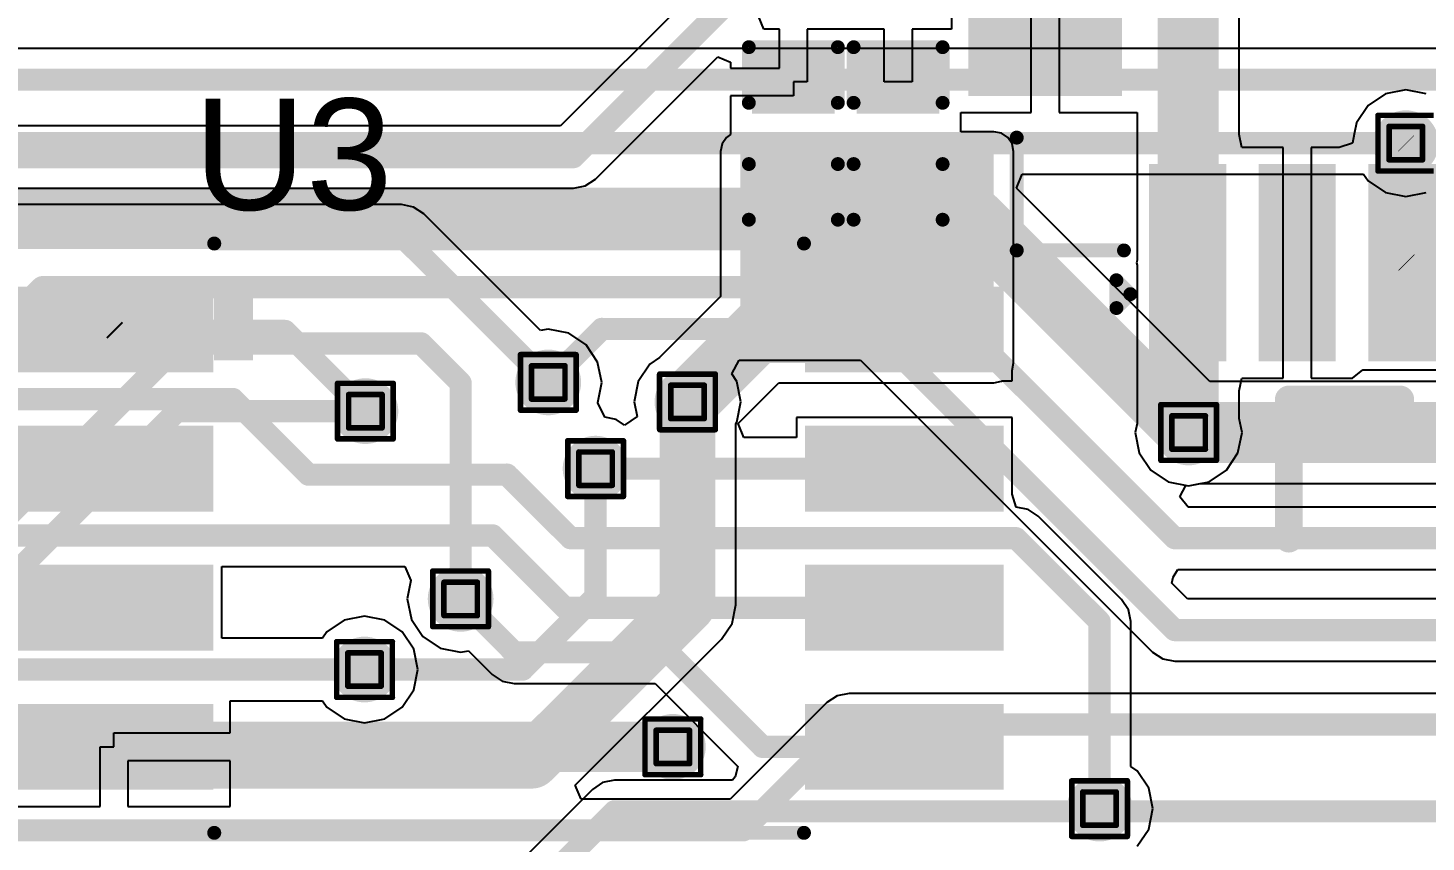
# Model space of a CAD drawing. Header units: inches. Extents: x -8 to 210, y -39 to 109.
# Drawn here: x 21.95 to 34.7, y 46.35 to 53.78 of the extents above; entities that cross this region are included whole.
import ezdxf

# ---------------------------------------------------------------- set-up
doc = ezdxf.new("R2010")
doc.units = ezdxf.units.IN
for name, color, linetype in [('Bottom Layer', 5, 'Continuous'), ('Drill Drawing', 1, 'Continuous'), ('Top Layer', 1, 'Continuous'), ('Top Overlay', 2, 'Continuous'), ('Top Paste', 8, 'Continuous'), ('Top Solder', 216, 'Continuous'), ('Via Holes', 16, 'Continuous')]:
    doc.layers.add(name, color=color, linetype=linetype)
doc.styles.add('Arial', font='', dxfattribs={"height": 0.2})
doc.styles.get('Arial').set_extended_font_data('Arial')

# ---------------------------------------------------------------- blocks, each defined once
blk = doc.blocks.new('SOIC_8__208______21')
at = {"layer": 'Top Layer'}
for points in [[(-4.41, 2.195), (-2.8, 2.195), (-2.8, 1.615), (-4.41, 1.615)], [(2.8, 2.195), (4.41, 2.195), (4.41, 1.615), (2.8, 1.615)], [(-4.41, 0.925), (-2.8, 0.925), (-2.8, 0.345), (-4.41, 0.345)], [(2.8, 0.925), (4.41, 0.925), (4.41, 0.345), (2.8, 0.345)], [(-4.41, -0.345), (-2.8, -0.345), (-2.8, -0.925), (-4.41, -0.925)], [(2.8, -0.345), (4.41, -0.345), (4.41, -0.925), (2.8, -0.925)], [(-4.41, -1.615), (-2.8, -1.615), (-2.8, -2.195), (-4.41, -2.195)], [(2.8, -1.615), (4.41, -1.615), (4.41, -2.195), (2.8, -2.195)]]:
    blk.add_hatch(color=1, dxfattribs=at).paths.add_polyline_path(points)
at = {"layer": 'Top Overlay'}
blk.add_hatch(color=2, dxfattribs=at).paths.add_polyline_path([(-2.692, 1.625), (-2.337, 1.625), (-2.337, 2.209), (-2.692, 2.209)])
at = {"layer": 'Top Paste'}
for points in [[(-4.41, 2.195), (-2.8, 2.195), (-2.8, 1.615), (-4.41, 1.615)], [(2.8, 2.195), (4.41, 2.195), (4.41, 1.615), (2.8, 1.615)], [(-4.41, 0.925), (-2.8, 0.925), (-2.8, 0.345), (-4.41, 0.345)], [(2.8, 0.925), (4.41, 0.925), (4.41, 0.345), (2.8, 0.345)], [(-4.41, -0.345), (-2.8, -0.345), (-2.8, -0.925), (-4.41, -0.925)], [(2.8, -0.345), (4.41, -0.345), (4.41, -0.925), (2.8, -0.925)], [(-4.41, -1.615), (-2.8, -1.615), (-2.8, -2.195), (-4.41, -2.195)], [(2.8, -1.615), (4.41, -1.615), (4.41, -2.195), (2.8, -2.195)]]:
    blk.add_hatch(color=8, dxfattribs=at).paths.add_polyline_path(points)
at = {"layer": 'Top Solder'}
for points in [[(-4.512, 2.297), (-2.698, 2.297), (-2.698, 1.513), (-4.512, 1.513)], [(2.698, 2.297), (4.512, 2.297), (4.512, 1.513), (2.698, 1.513)], [(-4.512, 1.027), (-2.698, 1.027), (-2.698, 0.243), (-4.512, 0.243)], [(2.698, 1.027), (4.512, 1.027), (4.512, 0.243), (2.698, 0.243)], [(-4.512, -0.243), (-2.698, -0.243), (-2.698, -1.027), (-4.512, -1.027)], [(2.698, -0.243), (4.512, -0.243), (4.512, -1.027), (2.698, -1.027)], [(-4.512, -1.513), (-2.698, -1.513), (-2.698, -2.297), (-4.512, -2.297)], [(2.698, -1.513), (4.512, -1.513), (4.512, -2.297), (2.698, -2.297)]]:
    blk.add_hatch(color=216, dxfattribs=at).paths.add_polyline_path(points)
at = {"layer": 'Top Overlay', "const_width": 0.127}
for points in [[(-2.69, 2.69), (2.69, 2.69)], [(-4.699, 2.057), (-4.572, 1.93)], [(-4.699, 1.803), (-4.699, 2.057)], [(-4.699, 1.803), (-4.572, 1.93)], [(-2.69, -2.69), (2.69, -2.69)]]:
    blk.add_lwpolyline(points, dxfattribs=at)
at = {"layer": 'Top Overlay', "const_width": 0.0635}
for points in [[(-2.722, 2.69, 1), (-2.658, 2.69, 1)], [(2.658, 2.69, 1), (2.722, 2.69, 1)], [(-4.731, 2.057, 1), (-4.667, 2.057, 1)], [(-4.731, 2.057, 1), (-4.667, 2.057, 1)], [(-4.604, 1.93, 1), (-4.54, 1.93, 1)], [(-4.604, 1.93, 1), (-4.54, 1.93, 1)], [(-4.731, 1.803, 1), (-4.667, 1.803, 1)], [(-4.731, 1.803, 1), (-4.667, 1.803, 1)], [(-2.722, -2.69, 1), (-2.658, -2.69, 1)], [(2.658, -2.69, 1), (2.722, -2.69, 1)]]:
    blk.add_lwpolyline(points, format="xyb", close=True, dxfattribs=at)
blk = doc.blocks.new('V________T______87')
at = {"layer": 'Top Layer'}
for points in [[(-4.4, 2.162), (-3.2, 2.162), (-3.2, 0.362), (-4.4, 0.362)], [(3.2, 2.162), (4.4, 2.162), (4.4, 0.362), (3.2, 0.362)], [(-2.75, -0.462), (-2.25, -0.462), (-2.25, -2.062), (-2.75, -2.062)], [(-1.75, -0.462), (-1.25, -0.462), (-1.25, -2.062), (-1.75, -2.062)], [(-0.75, -0.462), (-0.25, -0.462), (-0.25, -2.062), (-0.75, -2.062)], [(0.25, -0.462), (0.75, -0.462), (0.75, -2.062), (0.25, -2.062)], [(1.25, -0.462), (1.75, -0.462), (1.75, -2.062), (1.25, -2.062)], [(2.25, -0.462), (2.75, -0.462), (2.75, -2.062), (2.25, -2.062)]]:
    blk.add_hatch(color=1, dxfattribs=at).paths.add_polyline_path(points)
at = {"layer": 'Top Paste'}
for points in [[(-4.4, 2.162), (-3.2, 2.162), (-3.2, 0.362), (-4.4, 0.362)], [(3.2, 2.162), (4.4, 2.162), (4.4, 0.362), (3.2, 0.362)], [(-2.75, -0.462), (-2.25, -0.462), (-2.25, -2.062), (-2.75, -2.062)], [(-1.75, -0.462), (-1.25, -0.462), (-1.25, -2.062), (-1.75, -2.062)], [(-0.75, -0.462), (-0.25, -0.462), (-0.25, -2.062), (-0.75, -2.062)], [(0.25, -0.462), (0.75, -0.462), (0.75, -2.062), (0.25, -2.062)], [(1.25, -0.462), (1.75, -0.462), (1.75, -2.062), (1.25, -2.062)], [(2.25, -0.462), (2.75, -0.462), (2.75, -2.062), (2.25, -2.062)]]:
    blk.add_hatch(color=8, dxfattribs=at).paths.add_polyline_path(points)
at = {"layer": 'Top Solder'}
for points in [[(-4.502, 2.264), (-3.098, 2.264), (-3.098, 0.261), (-4.502, 0.261)], [(3.098, 2.264), (4.502, 2.264), (4.502, 0.261), (3.098, 0.261)], [(-2.852, -0.361), (-2.148, -0.361), (-2.148, -2.164), (-2.852, -2.164)], [(-1.852, -0.361), (-1.148, -0.361), (-1.148, -2.164), (-1.852, -2.164)], [(-0.852, -0.361), (-0.148, -0.361), (-0.148, -2.164), (-0.852, -2.164)], [(0.148, -0.361), (0.852, -0.361), (0.852, -2.164), (0.148, -2.164)], [(1.148, -0.361), (1.852, -0.361), (1.852, -2.164), (1.148, -2.164)], [(2.148, -0.361), (2.852, -0.361), (2.852, -2.164), (2.148, -2.164)]]:
    blk.add_hatch(color=216, dxfattribs=at).paths.add_polyline_path(points)
at = {"layer": 'Top Overlay', "const_width": 0.127}
for points in [[(-2.884, 2.173), (2.932, 2.173)], [(-4.059, -1.15), (-4.059, -0.12)], [(4.059, -1.15), (4.059, -0.12)], [(-4.059, -1.15), (-3.08, -1.15)], [(3.08, -1.15), (4.059, -1.15)], [(-3.15, -1.422), (-3.023, -1.549)], [(-3.15, -1.676), (-3.15, -1.422)], [(-3.15, -1.676), (-3.023, -1.549)]]:
    blk.add_lwpolyline(points, dxfattribs=at)
at = {"layer": 'Top Overlay', "const_width": 0.0635}
for points in [[(-2.916, 2.173, 1), (-2.853, 2.173, 1)], [(2.9, 2.173, 1), (2.964, 2.173, 1)], [(-4.091, -0.12, 1), (-4.027, -0.12, 1)], [(4.027, -0.12, 1), (4.091, -0.12, 1)], [(-4.091, -1.15, 1), (-4.027, -1.15, 1)], [(-4.091, -1.15, 1), (-4.027, -1.15, 1)], [(-3.112, -1.15, 1), (-3.049, -1.15, 1)], [(3.049, -1.15, 1), (3.112, -1.15, 1)], [(4.027, -1.15, 1), (4.091, -1.15, 1)], [(4.027, -1.15, 1), (4.091, -1.15, 1)], [(-3.181, -1.422, 1), (-3.118, -1.422, 1)], [(-3.181, -1.422, 1), (-3.118, -1.422, 1)], [(-3.054, -1.549, 1), (-2.991, -1.549, 1)], [(-3.054, -1.549, 1), (-2.991, -1.549, 1)], [(-3.181, -1.676, 1), (-3.118, -1.676, 1)], [(-3.181, -1.676, 1), (-3.118, -1.676, 1)]]:
    blk.add_lwpolyline(points, format="xyb", close=True, dxfattribs=at)
blk = doc.blocks.new('C___0402_136')
at = {"layer": 'Top Layer'}
for points in [[(-0.699, -0.318), (-0.699, 0.317), (-0.241, 0.317), (-0.241, -0.318)], [(0.241, -0.318), (0.241, 0.317), (0.699, 0.317), (0.699, -0.318)]]:
    blk.add_hatch(color=1, dxfattribs=at).paths.add_polyline_path(points)
at = {"layer": 'Top Paste'}
for points in [[(-0.699, -0.318), (-0.699, 0.317), (-0.241, 0.317), (-0.241, -0.318)], [(0.241, -0.318), (0.241, 0.317), (0.699, 0.317), (0.699, -0.318)]]:
    blk.add_hatch(color=8, dxfattribs=at).paths.add_polyline_path(points)
at = {"layer": 'Top Solder'}
for points in [[(-0.758, -0.377), (-0.758, 0.377), (-0.181, 0.377), (-0.181, -0.377)], [(0.181, -0.377), (0.181, 0.377), (0.758, 0.377), (0.758, -0.377)]]:
    blk.add_hatch(color=216, dxfattribs=at).paths.add_polyline_path(points)
at = {"layer": 'Top Overlay', "const_width": 0.127}
for points in [[(-0.787, -0.406), (-0.787, 0.406)], [(-0.279, 0.406), (-0.787, 0.406)], [(0.787, 0.406), (0.279, 0.406)], [(0.787, -0.406), (0.787, 0.406)], [(-0.279, -0.406), (-0.787, -0.406)], [(0.787, -0.406), (0.279, -0.406)]]:
    blk.add_lwpolyline(points, dxfattribs=at)
at = {"layer": 'Top Overlay', "const_width": 0.0635}
for points in [[(-0.819, 0.406, 1), (-0.756, 0.406, 1)], [(-0.819, 0.406, 1), (-0.756, 0.406, 1)], [(-0.311, 0.406, 1), (-0.248, 0.406, 1)], [(0.248, 0.406, 1), (0.311, 0.406, 1)], [(0.756, 0.406, 1), (0.819, 0.406, 1)], [(0.756, 0.406, 1), (0.819, 0.406, 1)], [(-0.819, -0.406, 1), (-0.756, -0.406, 1)], [(-0.819, -0.406, 1), (-0.756, -0.406, 1)], [(-0.311, -0.406, 1), (-0.248, -0.406, 1)], [(0.248, -0.406, 1), (0.311, -0.406, 1)], [(0.756, -0.406, 1), (0.819, -0.406, 1)], [(0.756, -0.406, 1), (0.819, -0.406, 1)]]:
    blk.add_lwpolyline(points, format="xyb", close=True, dxfattribs=at)
blk = doc.blocks.new('C___0402_137')
at = {"layer": 'Top Layer'}
for points in [[(-0.699, -0.318), (-0.699, 0.317), (-0.241, 0.317), (-0.241, -0.318)], [(0.241, -0.318), (0.241, 0.317), (0.699, 0.317), (0.699, -0.318)]]:
    blk.add_hatch(color=1, dxfattribs=at).paths.add_polyline_path(points)
at = {"layer": 'Top Paste'}
for points in [[(-0.699, -0.318), (-0.699, 0.317), (-0.241, 0.317), (-0.241, -0.318)], [(0.241, -0.318), (0.241, 0.317), (0.699, 0.317), (0.699, -0.318)]]:
    blk.add_hatch(color=8, dxfattribs=at).paths.add_polyline_path(points)
at = {"layer": 'Top Solder'}
for points in [[(-0.758, -0.377), (-0.758, 0.377), (-0.181, 0.377), (-0.181, -0.377)], [(0.181, -0.377), (0.181, 0.377), (0.758, 0.377), (0.758, -0.377)]]:
    blk.add_hatch(color=216, dxfattribs=at).paths.add_polyline_path(points)
at = {"layer": 'Top Overlay', "const_width": 0.127}
for points in [[(-0.279, 0.406), (-0.787, 0.406)], [(-0.787, -0.406), (-0.787, 0.406)], [(0.787, 0.406), (0.279, 0.406)], [(0.787, -0.406), (0.787, 0.406)], [(-0.279, -0.406), (-0.787, -0.406)], [(0.787, -0.406), (0.279, -0.406)]]:
    blk.add_lwpolyline(points, dxfattribs=at)
at = {"layer": 'Top Overlay', "const_width": 0.0635}
for points in [[(-0.819, 0.406, 1), (-0.756, 0.406, 1)], [(-0.819, 0.406, 1), (-0.756, 0.406, 1)], [(-0.311, 0.406, 1), (-0.248, 0.406, 1)], [(0.248, 0.406, 1), (0.311, 0.406, 1)], [(0.756, 0.406, 1), (0.819, 0.406, 1)], [(0.756, 0.406, 1), (0.819, 0.406, 1)], [(-0.819, -0.406, 1), (-0.756, -0.406, 1)], [(-0.819, -0.406, 1), (-0.756, -0.406, 1)], [(-0.311, -0.406, 1), (-0.248, -0.406, 1)], [(0.248, -0.406, 1), (0.311, -0.406, 1)], [(0.756, -0.406, 1), (0.819, -0.406, 1)], [(0.756, -0.406, 1), (0.819, -0.406, 1)]]:
    blk.add_lwpolyline(points, format="xyb", close=True, dxfattribs=at)

msp = doc.modelspace()

# ---------------------------------------------------------------- hatches: boundary and pattern name
at = {"layer": 'Bottom Layer'}
h = msp.add_hatch(color=5, dxfattribs=at)
edge = h.paths.add_edge_path()
edge.add_arc((34.519, 52.73), 0.3, 0, 360)
h = msp.add_hatch(color=5, dxfattribs=at)
edge = h.paths.add_edge_path()
edge.add_arc((26.695, 50.546), 0.3, 0, 360)
h = msp.add_hatch(color=5, dxfattribs=at)
edge = h.paths.add_edge_path()
edge.add_arc((27.965, 50.368), 0.3, 0, 360)
h = msp.add_hatch(color=5, dxfattribs=at)
edge = h.paths.add_edge_path()
edge.add_arc((25.027, 50.284), 0.3, 0, 360)
h = msp.add_hatch(color=5, dxfattribs=at)
edge = h.paths.add_edge_path()
edge.add_arc((32.537, 50.089), 0.3, 0, 360)
h = msp.add_hatch(color=5, dxfattribs=at)
edge = h.paths.add_edge_path()
edge.add_arc((27.127, 49.759), 0.3, 0, 360)
h = msp.add_hatch(color=5, dxfattribs=at)
edge = h.paths.add_edge_path()
edge.add_arc((25.896, 48.57), 0.3, 0, 360)
h = msp.add_hatch(color=5, dxfattribs=at)
edge = h.paths.add_edge_path()
edge.add_arc((25.019, 47.925), 0.3, 0, 360)
h = msp.add_hatch(color=5, dxfattribs=at)
edge = h.paths.add_edge_path()
edge.add_arc((27.832, 47.219), 0.3, 0, 360)
h = msp.add_hatch(color=5, dxfattribs=at)
edge = h.paths.add_edge_path()
edge.add_arc((31.725, 46.655), 0.3, 0, 360)
at = {"layer": 'Top Layer'}
h = msp.add_hatch(color=1, dxfattribs=at)
edge = h.paths.add_edge_path()
edge.add_arc((34.519, 52.73), 0.3, 0, 360)
msp.add_hatch(color=1, dxfattribs=at).paths.add_polyline_path([(28.448, 50.724), (30.759, 50.724), (30.759, 52.654), (28.448, 52.654)])
h = msp.add_hatch(color=1, dxfattribs=at)
edge = h.paths.add_edge_path()
edge.add_arc((26.695, 50.546), 0.3, 0, 360)
h = msp.add_hatch(color=1, dxfattribs=at)
edge = h.paths.add_edge_path()
edge.add_arc((27.965, 50.368), 0.3, 0, 360)
h = msp.add_hatch(color=1, dxfattribs=at)
edge = h.paths.add_edge_path()
edge.add_arc((25.027, 50.284), 0.3, 0, 360)
h = msp.add_hatch(color=1, dxfattribs=at)
edge = h.paths.add_edge_path()
edge.add_arc((32.537, 50.089), 0.3, 0, 360)
h = msp.add_hatch(color=1, dxfattribs=at)
edge = h.paths.add_edge_path()
edge.add_arc((27.127, 49.759), 0.3, 0, 360)
h = msp.add_hatch(color=1, dxfattribs=at)
edge = h.paths.add_edge_path()
edge.add_arc((25.896, 48.57), 0.3, 0, 360)
h = msp.add_hatch(color=1, dxfattribs=at)
edge = h.paths.add_edge_path()
edge.add_arc((25.019, 47.925), 0.3, 0, 360)
h = msp.add_hatch(color=1, dxfattribs=at)
edge = h.paths.add_edge_path()
edge.add_arc((27.832, 47.219), 0.3, 0, 360)
h = msp.add_hatch(color=1, dxfattribs=at)
edge = h.paths.add_edge_path()
edge.add_arc((31.725, 46.655), 0.3, 0, 360)
at = {"layer": 'Via Holes'}
h = msp.add_hatch(color=7, dxfattribs=at)
edge = h.paths.add_edge_path()
edge.add_arc((34.519, 52.73), 0.15, 0, 360)
h = msp.add_hatch(color=7, dxfattribs=at)
edge = h.paths.add_edge_path()
edge.add_arc((26.695, 50.546), 0.15, 0, 360)
h = msp.add_hatch(color=7, dxfattribs=at)
edge = h.paths.add_edge_path()
edge.add_arc((27.965, 50.368), 0.15, 0, 360)
h = msp.add_hatch(color=7, dxfattribs=at)
edge = h.paths.add_edge_path()
edge.add_arc((25.027, 50.284), 0.15, 0, 360)
h = msp.add_hatch(color=7, dxfattribs=at)
edge = h.paths.add_edge_path()
edge.add_arc((32.537, 50.089), 0.15, 0, 360)
h = msp.add_hatch(color=7, dxfattribs=at)
edge = h.paths.add_edge_path()
edge.add_arc((27.127, 49.759), 0.15, 0, 360)
h = msp.add_hatch(color=7, dxfattribs=at)
edge = h.paths.add_edge_path()
edge.add_arc((25.896, 48.57), 0.15, 0, 360)
h = msp.add_hatch(color=7, dxfattribs=at)
edge = h.paths.add_edge_path()
edge.add_arc((25.019, 47.925), 0.15, 0, 360)
h = msp.add_hatch(color=7, dxfattribs=at)
edge = h.paths.add_edge_path()
edge.add_arc((27.832, 47.219), 0.15, 0, 360)
h = msp.add_hatch(color=7, dxfattribs=at)
edge = h.paths.add_edge_path()
edge.add_arc((31.725, 46.655), 0.15, 0, 360)

# ---------------------------------------------------------------- linework, layer by layer
at = {"layer": 'Bottom Layer'}
for p, q in [((35.15, 53.595), (13.711, 53.595)), ((30.967, 52.319), (31.02, 52.446)), ((31.02, 52.446), (34.134, 52.446)), ((34.134, 52.446), (34.174, 52.386)), ((32.73, 50.555), (30.967, 52.319)), ((34.174, 52.386), (34.332, 52.28)), ((34.332, 52.28), (34.519, 52.243)), ((34.519, 52.243), (34.705, 52.28)), ((28.37, 50.623), (28.438, 50.75)), ((28.438, 50.75), (29.543, 50.75)), ((29.543, 50.75), (32.209, 48.084)), ((28.415, 50.555), (28.37, 50.623)), ((28.453, 50.368), (28.415, 50.555)), ((40.056, 50.555), (32.73, 50.555)), ((28.415, 50.182), (28.453, 50.368)), ((28.406, 50.167), (28.415, 50.182)), ((28.406, 48.514), (28.406, 50.167)), ((32.537, 49.602), (32.643, 49.623)), ((32.643, 49.623), (39.863, 49.623)), ((32.458, 49.5), (32.513, 49.606)), ((32.532, 49.408), (32.458, 49.5)), ((32.513, 49.606), (32.537, 49.602)), ((39.315, 49.408), (32.532, 49.408)), ((32.384, 48.714), (32.396, 48.769)), ((32.396, 48.769), (32.44, 48.839)), ((32.44, 48.839), (39.197, 48.839)), ((32.528, 48.57), (32.384, 48.714)), ((28.372, 48.346), (28.406, 48.514)), ((28.406, 48.514), (28.406, 48.514)), ((38.786, 48.57), (32.528, 48.57)), ((28.277, 48.203), (28.372, 48.346)), ((26.942, 46.868), (28.277, 48.203)), ((32.209, 48.084), (32.209, 48.084)), ((32.209, 48.084), (32.301, 48.022)), ((32.301, 48.022), (32.41, 48.001)), ((32.41, 48.001), (32.41, 48.001)), ((32.41, 48.001), (36.335, 48.001)), ((29.439, 47.707), (29.33, 47.685)), ((36.141, 47.707), (29.439, 47.707)), ((29.439, 47.707), (29.439, 47.707)), ((29.237, 47.623), (28.355, 46.741)), ((29.33, 47.685), (29.237, 47.623)), ((29.237, 47.623), (29.237, 47.623)), ((26.995, 46.741), (26.942, 46.868)), ((28.355, 46.741), (26.995, 46.741))]:
    msp.add_line(p, q, dxfattribs=at)
for points, const_width in [([(13.711, 53.31), (35.535, 53.31)], 0.203), ([(14.276, 52.73), (34.519, 52.73)], 0.203), ([(19.99, 52.045), (30.582, 52.045)], 0.559), ([(30.582, 52.045), (32.537, 50.089)], 0.559), ([(19.985, 49.322), (22.078, 51.415)], 0.203), ([(22.078, 51.415), (30.119, 51.415)], 0.203), ([(30.119, 51.415), (32.41, 49.124)], 0.203), ([(26.695, 50.546), (27.184, 51.034)], 0.203), ([(27.184, 51.034), (29.661, 51.034)], 0.203), ([(29.661, 51.034), (32.41, 48.285)], 0.203), ([(20.694, 48.253), (23.343, 50.902)], 0.203), ([(23.343, 50.902), (25.535, 50.902)], 0.203), ([(25.535, 50.902), (25.896, 50.541)], 0.203), ([(25.896, 48.57), (25.896, 50.541)], 0.203), ([(27.965, 48.514), (27.965, 50.368)], 0.508), ([(20.084, 47.059), (23.309, 50.284)], 0.203), ([(23.309, 50.284), (25.027, 50.284)], 0.203), ([(32.537, 50.089), (40.056, 50.089)], 0.559), ([(27.127, 48.59), (27.127, 49.759)], 0.203), ([(32.41, 49.124), (39.315, 49.124)], 0.203), ([(26.543, 47.092), (27.965, 48.514)], 0.508), ([(26.462, 47.925), (27.127, 48.59)], 0.203), ([(32.41, 48.285), (38.786, 48.285)], 0.203), ([(25.019, 47.925), (26.462, 47.925)], 0.203), ([(28.473, 46.457), (29.439, 47.422)], 0.203), ([(29.439, 47.422), (36.525, 47.422)], 0.203), ([(21.336, 47.092), (26.543, 47.092)], 0.508), ([(31.725, 46.63), (31.725, 46.655)], 0.203), ([(31.725, 46.63), (38.994, 46.63)], 0.203), ([(16.453, 46.457), (28.473, 46.457)], 0.203)]:
    msp.add_lwpolyline(points, dxfattribs=dict(at, const_width=const_width))
for points, const_width in [([(34.468, 52.73, 1), (34.569, 52.73, 1)], 0.102), ([(30.442, 52.045, 1), (30.721, 52.045, 1)], 0.279), ([(30.442, 52.045, 1), (30.721, 52.045, 1)], 0.279), ([(22.028, 51.415, 1), (22.129, 51.415, 1)], 0.102), ([(22.028, 51.415, 1), (22.129, 51.415, 1)], 0.102), ([(30.068, 51.415, 1), (30.169, 51.415, 1)], 0.102), ([(30.068, 51.415, 1), (30.169, 51.415, 1)], 0.102), ([(27.133, 51.034, 1), (27.235, 51.034, 1)], 0.102), ([(27.133, 51.034, 1), (27.235, 51.034, 1)], 0.102), ([(29.611, 51.034, 1), (29.712, 51.034, 1)], 0.102), ([(29.611, 51.034, 1), (29.712, 51.034, 1)], 0.102), ([(23.292, 50.902, 1), (23.393, 50.902, 1)], 0.102), ([(23.292, 50.902, 1), (23.393, 50.902, 1)], 0.102), ([(25.484, 50.902, 1), (25.586, 50.902, 1)], 0.102), ([(25.484, 50.902, 1), (25.586, 50.902, 1)], 0.102), ([(25.845, 50.541, 1), (25.946, 50.541, 1)], 0.102), ([(25.845, 50.541, 1), (25.946, 50.541, 1)], 0.102), ([(26.645, 50.546, 1), (26.746, 50.546, 1)], 0.102), ([(27.838, 50.368, 1), (28.092, 50.368, 1)], 0.254), ([(23.258, 50.284, 1), (23.36, 50.284, 1)], 0.102), ([(23.258, 50.284, 1), (23.36, 50.284, 1)], 0.102), ([(24.976, 50.284, 1), (25.077, 50.284, 1)], 0.102), ([(32.398, 50.089, 1), (32.677, 50.089, 1)], 0.279), ([(32.398, 50.089, 1), (32.677, 50.089, 1)], 0.279), ([(27.076, 49.759, 1), (27.178, 49.759, 1)], 0.102), ([(32.36, 49.124, 1), (32.461, 49.124, 1)], 0.102), ([(32.36, 49.124, 1), (32.461, 49.124, 1)], 0.102), ([(27.838, 48.514, 1), (28.092, 48.514, 1)], 0.254), ([(27.838, 48.514, 1), (28.092, 48.514, 1)], 0.254), ([(25.845, 48.57, 1), (25.946, 48.57, 1)], 0.102), ([(27.076, 48.59, 1), (27.178, 48.59, 1)], 0.102), ([(27.076, 48.59, 1), (27.178, 48.59, 1)], 0.102), ([(32.36, 48.285, 1), (32.461, 48.285, 1)], 0.102), ([(32.36, 48.285, 1), (32.461, 48.285, 1)], 0.102), ([(24.968, 47.925, 1), (25.07, 47.925, 1)], 0.102), ([(26.411, 47.925, 1), (26.513, 47.925, 1)], 0.102), ([(26.411, 47.925, 1), (26.513, 47.925, 1)], 0.102), ([(29.388, 47.422, 1), (29.489, 47.422, 1)], 0.102), ([(29.388, 47.422, 1), (29.489, 47.422, 1)], 0.102), ([(26.416, 47.092, 1), (26.67, 47.092, 1)], 0.254), ([(26.416, 47.092, 1), (26.67, 47.092, 1)], 0.254), ([(31.674, 46.655, 1), (31.775, 46.655, 1)], 0.102), ([(31.674, 46.63, 1), (31.775, 46.63, 1)], 0.102), ([(31.674, 46.63, 1), (31.775, 46.63, 1)], 0.102), ([(28.423, 46.457, 1), (28.524, 46.457, 1)], 0.102), ([(28.423, 46.457, 1), (28.524, 46.457, 1)], 0.102)]:
    msp.add_lwpolyline(points, format="xyb", close=True, dxfattribs=dict(at, const_width=const_width))
at = {"layer": 'Drill Drawing', "const_width": 0.0508}
for points in [[(34.265, 52.984), (34.773, 52.984)], [(34.265, 52.476), (34.265, 52.984)], [(34.366, 52.883), (34.671, 52.883)], [(34.366, 52.578), (34.366, 52.883)], [(34.671, 52.578), (34.671, 52.883)], [(34.366, 52.578), (34.671, 52.578)], [(34.265, 52.476), (34.773, 52.476)], [(26.441, 50.8), (26.949, 50.8)], [(26.441, 50.292), (26.441, 50.8)], [(26.949, 50.292), (26.949, 50.8)], [(26.543, 50.698), (26.848, 50.698)], [(26.543, 50.394), (26.543, 50.698)], [(26.848, 50.394), (26.848, 50.698)], [(27.711, 50.622), (28.219, 50.622)], [(27.711, 50.114), (27.711, 50.622)], [(28.219, 50.114), (28.219, 50.622)], [(24.773, 50.538), (25.281, 50.538)], [(24.773, 50.03), (24.773, 50.538)], [(25.281, 50.03), (25.281, 50.538)], [(27.813, 50.521), (28.118, 50.521)], [(27.813, 50.216), (27.813, 50.521)], [(28.118, 50.216), (28.118, 50.521)], [(24.874, 50.436), (25.179, 50.436)], [(24.874, 50.131), (24.874, 50.436)], [(25.179, 50.131), (25.179, 50.436)], [(26.543, 50.394), (26.848, 50.394)], [(26.441, 50.292), (26.949, 50.292)], [(32.283, 50.343), (32.791, 50.343)], [(32.283, 49.835), (32.283, 50.343)], [(32.385, 50.241), (32.69, 50.241)], [(32.385, 49.936), (32.385, 50.241)], [(32.69, 49.936), (32.69, 50.241)], [(32.791, 49.835), (32.791, 50.343)], [(24.874, 50.131), (25.179, 50.131)], [(27.711, 50.114), (28.219, 50.114)], [(27.813, 50.216), (28.118, 50.216)], [(24.773, 50.03), (25.281, 50.03)], [(26.873, 50.013), (27.381, 50.013)], [(26.873, 49.505), (26.873, 50.013)], [(27.381, 49.505), (27.381, 50.013)], [(26.975, 49.911), (27.28, 49.911)], [(26.975, 49.606), (26.975, 49.911)], [(27.28, 49.606), (27.28, 49.911)], [(32.385, 49.936), (32.69, 49.936)], [(32.283, 49.835), (32.791, 49.835)], [(26.975, 49.606), (27.28, 49.606)], [(26.873, 49.505), (27.381, 49.505)], [(25.642, 48.824), (26.15, 48.824)], [(25.642, 48.316), (25.642, 48.824)], [(25.743, 48.722), (26.048, 48.722)], [(25.743, 48.417), (25.743, 48.722)], [(26.048, 48.417), (26.048, 48.722)], [(26.15, 48.316), (26.15, 48.824)], [(25.642, 48.316), (26.15, 48.316)], [(25.743, 48.417), (26.048, 48.417)], [(24.765, 48.179), (25.273, 48.179)], [(24.765, 47.671), (24.765, 48.179)], [(24.867, 48.077), (25.171, 48.077)], [(24.867, 47.773), (24.867, 48.077)], [(25.171, 47.773), (25.171, 48.077)], [(25.273, 47.671), (25.273, 48.179)], [(24.867, 47.773), (25.171, 47.773)], [(24.765, 47.671), (25.273, 47.671)], [(27.578, 47.473), (28.086, 47.473)], [(27.578, 46.965), (27.578, 47.473)], [(28.086, 46.965), (28.086, 47.473)], [(27.679, 47.371), (27.984, 47.371)], [(27.679, 47.066), (27.679, 47.371)], [(27.984, 47.066), (27.984, 47.371)], [(27.679, 47.066), (27.984, 47.066)], [(27.578, 46.965), (28.086, 46.965)], [(31.471, 46.909), (31.979, 46.909)], [(31.471, 46.401), (31.471, 46.909)], [(31.572, 46.807), (31.877, 46.807)], [(31.572, 46.503), (31.572, 46.807)], [(31.877, 46.503), (31.877, 46.807)], [(31.979, 46.401), (31.979, 46.909)], [(31.572, 46.503), (31.877, 46.503)], [(31.471, 46.401), (31.979, 46.401)]]:
    msp.add_lwpolyline(points, dxfattribs=at)
at = {"layer": 'Drill Drawing', "const_width": 0.0254}
for points in [[(34.252, 52.984, 1), (34.277, 52.984, 1)], [(34.252, 52.984, 1), (34.277, 52.984, 1)], [(34.353, 52.883, 1), (34.379, 52.883, 1)], [(34.353, 52.883, 1), (34.379, 52.883, 1)], [(34.658, 52.883, 1), (34.684, 52.883, 1)], [(34.658, 52.883, 1), (34.684, 52.883, 1)], [(34.353, 52.578, 1), (34.379, 52.578, 1)], [(34.353, 52.578, 1), (34.379, 52.578, 1)], [(34.658, 52.578, 1), (34.684, 52.578, 1)], [(34.658, 52.578, 1), (34.684, 52.578, 1)], [(34.252, 52.476, 1), (34.277, 52.476, 1)], [(34.252, 52.476, 1), (34.277, 52.476, 1)], [(26.429, 50.8, 1), (26.454, 50.8, 1)], [(26.429, 50.8, 1), (26.454, 50.8, 1)], [(26.937, 50.8, 1), (26.962, 50.8, 1)], [(26.937, 50.8, 1), (26.962, 50.8, 1)], [(26.53, 50.698, 1), (26.556, 50.698, 1)], [(26.53, 50.698, 1), (26.556, 50.698, 1)], [(26.835, 50.698, 1), (26.86, 50.698, 1)], [(26.835, 50.698, 1), (26.86, 50.698, 1)], [(27.699, 50.622, 1), (27.724, 50.622, 1)], [(27.699, 50.622, 1), (27.724, 50.622, 1)], [(28.207, 50.622, 1), (28.232, 50.622, 1)], [(28.207, 50.622, 1), (28.232, 50.622, 1)], [(24.76, 50.538, 1), (24.785, 50.538, 1)], [(24.76, 50.538, 1), (24.785, 50.538, 1)], [(25.268, 50.538, 1), (25.293, 50.538, 1)], [(25.268, 50.538, 1), (25.293, 50.538, 1)], [(27.8, 50.521, 1), (27.826, 50.521, 1)], [(27.8, 50.521, 1), (27.826, 50.521, 1)], [(28.105, 50.521, 1), (28.131, 50.521, 1)], [(28.105, 50.521, 1), (28.131, 50.521, 1)], [(24.862, 50.436, 1), (24.887, 50.436, 1)], [(24.862, 50.436, 1), (24.887, 50.436, 1)], [(25.166, 50.436, 1), (25.192, 50.436, 1)], [(25.166, 50.436, 1), (25.192, 50.436, 1)], [(26.53, 50.394, 1), (26.556, 50.394, 1)], [(26.53, 50.394, 1), (26.556, 50.394, 1)], [(26.835, 50.394, 1), (26.86, 50.394, 1)], [(26.835, 50.394, 1), (26.86, 50.394, 1)], [(26.429, 50.292, 1), (26.454, 50.292, 1)], [(26.429, 50.292, 1), (26.454, 50.292, 1)], [(26.937, 50.292, 1), (26.962, 50.292, 1)], [(26.937, 50.292, 1), (26.962, 50.292, 1)], [(32.271, 50.343, 1), (32.296, 50.343, 1)], [(32.271, 50.343, 1), (32.296, 50.343, 1)], [(32.372, 50.241, 1), (32.398, 50.241, 1)], [(32.372, 50.241, 1), (32.398, 50.241, 1)], [(32.677, 50.241, 1), (32.703, 50.241, 1)], [(32.677, 50.241, 1), (32.703, 50.241, 1)], [(32.779, 50.343, 1), (32.804, 50.343, 1)], [(32.779, 50.343, 1), (32.804, 50.343, 1)], [(24.862, 50.131, 1), (24.887, 50.131, 1)], [(24.862, 50.131, 1), (24.887, 50.131, 1)], [(25.166, 50.131, 1), (25.192, 50.131, 1)], [(25.166, 50.131, 1), (25.192, 50.131, 1)], [(27.699, 50.114, 1), (27.724, 50.114, 1)], [(27.699, 50.114, 1), (27.724, 50.114, 1)], [(27.8, 50.216, 1), (27.826, 50.216, 1)], [(27.8, 50.216, 1), (27.826, 50.216, 1)], [(28.105, 50.216, 1), (28.131, 50.216, 1)], [(28.105, 50.216, 1), (28.131, 50.216, 1)], [(28.207, 50.114, 1), (28.232, 50.114, 1)], [(28.207, 50.114, 1), (28.232, 50.114, 1)], [(24.76, 50.03, 1), (24.785, 50.03, 1)], [(24.76, 50.03, 1), (24.785, 50.03, 1)], [(25.268, 50.03, 1), (25.293, 50.03, 1)], [(25.268, 50.03, 1), (25.293, 50.03, 1)], [(26.86, 50.013, 1), (26.886, 50.013, 1)], [(26.86, 50.013, 1), (26.886, 50.013, 1)], [(27.369, 50.013, 1), (27.394, 50.013, 1)], [(27.369, 50.013, 1), (27.394, 50.013, 1)], [(26.962, 49.911, 1), (26.988, 49.911, 1)], [(26.962, 49.911, 1), (26.988, 49.911, 1)], [(27.267, 49.911, 1), (27.292, 49.911, 1)], [(27.267, 49.911, 1), (27.292, 49.911, 1)], [(32.372, 49.936, 1), (32.398, 49.936, 1)], [(32.372, 49.936, 1), (32.398, 49.936, 1)], [(32.677, 49.936, 1), (32.703, 49.936, 1)], [(32.677, 49.936, 1), (32.703, 49.936, 1)], [(32.271, 49.835, 1), (32.296, 49.835, 1)], [(32.271, 49.835, 1), (32.296, 49.835, 1)], [(32.779, 49.835, 1), (32.804, 49.835, 1)], [(32.779, 49.835, 1), (32.804, 49.835, 1)], [(26.962, 49.606, 1), (26.988, 49.606, 1)], [(26.962, 49.606, 1), (26.988, 49.606, 1)], [(27.267, 49.606, 1), (27.292, 49.606, 1)], [(27.267, 49.606, 1), (27.292, 49.606, 1)], [(26.86, 49.505, 1), (26.886, 49.505, 1)], [(26.86, 49.505, 1), (26.886, 49.505, 1)], [(27.369, 49.505, 1), (27.394, 49.505, 1)], [(27.369, 49.505, 1), (27.394, 49.505, 1)], [(25.629, 48.824, 1), (25.654, 48.824, 1)], [(25.629, 48.824, 1), (25.654, 48.824, 1)], [(25.731, 48.722, 1), (25.756, 48.722, 1)], [(25.731, 48.722, 1), (25.756, 48.722, 1)], [(26.035, 48.722, 1), (26.061, 48.722, 1)], [(26.035, 48.722, 1), (26.061, 48.722, 1)], [(26.137, 48.824, 1), (26.162, 48.824, 1)], [(26.137, 48.824, 1), (26.162, 48.824, 1)], [(25.629, 48.316, 1), (25.654, 48.316, 1)], [(25.629, 48.316, 1), (25.654, 48.316, 1)], [(25.731, 48.417, 1), (25.756, 48.417, 1)], [(25.731, 48.417, 1), (25.756, 48.417, 1)], [(26.035, 48.417, 1), (26.061, 48.417, 1)], [(26.035, 48.417, 1), (26.061, 48.417, 1)], [(26.137, 48.316, 1), (26.162, 48.316, 1)], [(26.137, 48.316, 1), (26.162, 48.316, 1)], [(24.752, 48.179, 1), (24.778, 48.179, 1)], [(24.752, 48.179, 1), (24.778, 48.179, 1)], [(24.854, 48.077, 1), (24.879, 48.077, 1)], [(24.854, 48.077, 1), (24.879, 48.077, 1)], [(25.159, 48.077, 1), (25.184, 48.077, 1)], [(25.159, 48.077, 1), (25.184, 48.077, 1)], [(25.26, 48.179, 1), (25.286, 48.179, 1)], [(25.26, 48.179, 1), (25.286, 48.179, 1)], [(24.854, 47.773, 1), (24.879, 47.773, 1)], [(24.854, 47.773, 1), (24.879, 47.773, 1)], [(25.159, 47.773, 1), (25.184, 47.773, 1)], [(25.159, 47.773, 1), (25.184, 47.773, 1)], [(24.752, 47.671, 1), (24.778, 47.671, 1)], [(24.752, 47.671, 1), (24.778, 47.671, 1)], [(25.26, 47.671, 1), (25.286, 47.671, 1)], [(25.26, 47.671, 1), (25.286, 47.671, 1)], [(27.565, 47.473, 1), (27.591, 47.473, 1)], [(27.565, 47.473, 1), (27.591, 47.473, 1)], [(28.073, 47.473, 1), (28.099, 47.473, 1)], [(28.073, 47.473, 1), (28.099, 47.473, 1)], [(27.667, 47.371, 1), (27.692, 47.371, 1)], [(27.667, 47.371, 1), (27.692, 47.371, 1)], [(27.972, 47.371, 1), (27.997, 47.371, 1)], [(27.972, 47.371, 1), (27.997, 47.371, 1)], [(27.667, 47.066, 1), (27.692, 47.066, 1)], [(27.667, 47.066, 1), (27.692, 47.066, 1)], [(27.972, 47.066, 1), (27.997, 47.066, 1)], [(27.972, 47.066, 1), (27.997, 47.066, 1)], [(27.565, 46.965, 1), (27.591, 46.965, 1)], [(27.565, 46.965, 1), (27.591, 46.965, 1)], [(28.073, 46.965, 1), (28.099, 46.965, 1)], [(28.073, 46.965, 1), (28.099, 46.965, 1)], [(31.458, 46.909, 1), (31.483, 46.909, 1)], [(31.458, 46.909, 1), (31.483, 46.909, 1)], [(31.559, 46.807, 1), (31.585, 46.807, 1)], [(31.559, 46.807, 1), (31.585, 46.807, 1)], [(31.864, 46.807, 1), (31.89, 46.807, 1)], [(31.864, 46.807, 1), (31.89, 46.807, 1)], [(31.966, 46.909, 1), (31.991, 46.909, 1)], [(31.966, 46.909, 1), (31.991, 46.909, 1)], [(31.559, 46.503, 1), (31.585, 46.503, 1)], [(31.559, 46.503, 1), (31.585, 46.503, 1)], [(31.864, 46.503, 1), (31.89, 46.503, 1)], [(31.864, 46.503, 1), (31.89, 46.503, 1)], [(31.458, 46.401, 1), (31.483, 46.401, 1)], [(31.458, 46.401, 1), (31.483, 46.401, 1)], [(31.966, 46.401, 1), (31.991, 46.401, 1)], [(31.966, 46.401, 1), (31.991, 46.401, 1)]]:
    msp.add_lwpolyline(points, format="xyb", close=True, dxfattribs=at)
at = {"layer": 'Top Layer'}
for p, q in [((30.38, 56.462), (26.806, 52.888)), ((31.355, 54.163), (31.355, 53.009)), ((30.374, 54.036), (30.374, 53.772)), ((31.101, 53.009), (31.101, 54.036)), ((28.661, 53.772), (28.613, 53.889)), ((32.999, 52.809), (32.999, 53.879)), ((28.804, 53.772), (28.661, 53.772)), ((28.804, 53.416), (28.804, 53.772)), ((29.76, 53.772), (29.058, 53.772)), ((29.058, 53.772), (29.058, 53.289)), ((29.76, 53.289), (29.76, 53.772)), ((30.374, 53.772), (30.014, 53.772)), ((30.014, 53.772), (30.014, 53.289)), ((27.125, 52.402), (28.242, 53.518)), ((28.242, 53.518), (28.359, 53.47)), ((28.359, 53.47), (28.359, 53.416)), ((28.359, 53.416), (28.804, 53.416)), ((29.058, 53.289), (28.931, 53.289)), ((28.931, 53.289), (28.931, 53.162)), ((30.014, 53.289), (29.76, 53.289)), ((34.519, 53.218), (34.332, 53.18)), ((34.705, 53.18), (34.519, 53.218)), ((28.931, 53.162), (28.359, 53.162)), ((28.359, 53.162), (28.359, 52.809)), ((34.174, 53.075), (34.069, 52.917)), ((34.332, 53.18), (34.174, 53.075)), ((30.458, 52.835), (30.458, 53.009)), ((30.458, 53.009), (31.101, 53.009)), ((31.355, 53.009), (32.067, 53.009)), ((32.067, 53.009), (32.067, 51.662)), ((26.806, 52.888), (17.015, 52.888)), ((28.359, 52.809), (28.32, 52.782)), ((30.759, 52.835), (30.458, 52.835)), ((30.829, 52.822), (30.759, 52.835)), ((30.888, 52.782), (30.829, 52.822)), ((33.024, 52.692), (32.999, 52.809)), ((34.048, 52.813), (34.031, 52.73)), ((34.069, 52.917), (34.048, 52.813)), ((28.281, 52.724), (28.267, 52.654)), ((28.32, 52.782), (28.281, 52.724)), ((30.927, 52.724), (30.888, 52.782)), ((30.941, 52.654), (30.927, 52.724)), ((33.401, 52.692), (33.024, 52.692)), ((33.401, 51.638), (33.401, 52.692)), ((33.91, 52.692), (33.655, 52.692)), ((33.655, 52.692), (33.655, 51.638)), ((34.031, 52.73), (33.91, 52.692)), ((28.267, 52.654), (28.267, 51.329)), ((30.941, 50.724), (30.941, 52.654)), ((17.334, 52.319), (26.924, 52.319)), ((26.924, 52.319), (27.033, 52.34)), ((26.924, 52.319), (26.924, 52.319)), ((27.033, 52.34), (27.125, 52.402)), ((25.357, 52.169), (17.255, 52.169)), ((25.466, 52.147), (25.357, 52.169)), ((25.357, 52.169), (25.357, 52.169)), ((25.559, 52.086), (25.466, 52.147)), ((26.625, 51.019), (25.559, 52.086)), ((32.067, 51.662), (32.062, 51.638)), ((32.062, 51.638), (32.067, 51.615)), ((32.067, 51.615), (32.067, 50.171)), ((33.401, 50.584), (33.401, 51.638)), ((33.655, 51.638), (33.655, 50.584)), ((28.267, 51.329), (27.71, 50.772)), ((26.695, 51.033), (26.625, 51.019)), ((26.882, 50.996), (26.695, 51.033)), ((27.04, 50.89), (26.882, 50.996)), ((27.145, 50.732), (27.04, 50.89)), ((27.71, 50.772), (27.621, 50.713)), ((27.183, 50.546), (27.145, 50.732)), ((27.621, 50.713), (27.515, 50.555)), ((30.926, 50.653), (30.927, 50.654)), ((30.926, 50.561), (30.926, 50.653)), ((30.927, 50.654), (30.941, 50.724)), ((34.032, 50.584), (34.127, 50.66)), ((34.127, 50.66), (34.159, 50.66)), ((34.159, 50.66), (34.956, 50.66)), ((27.146, 50.362), (27.183, 50.546)), ((27.515, 50.555), (27.478, 50.368)), ((28.427, 50.17), (28.799, 50.543)), ((28.799, 50.543), (30.759, 50.543)), ((30.759, 50.543), (30.829, 50.556)), ((30.829, 50.556), (30.835, 50.561)), ((30.835, 50.561), (30.926, 50.561)), ((32.999, 50.468), (33.024, 50.584)), ((33.024, 50.584), (33.126, 50.584)), ((33.126, 50.584), (33.401, 50.584)), ((33.655, 50.584), (34.032, 50.584)), ((32.999, 50.218), (32.999, 50.468)), ((27.146, 50.359), (27.146, 50.362)), ((27.211, 50.229), (27.146, 50.359)), ((27.478, 50.368), (27.505, 50.234)), ((27.314, 50.209), (27.211, 50.229)), ((27.391, 50.157), (27.314, 50.209)), ((27.505, 50.234), (27.391, 50.157)), ((28.48, 50.043), (28.427, 50.17)), ((30.926, 50.226), (28.96, 50.226)), ((28.96, 50.226), (28.96, 50.043)), ((30.926, 49.525), (30.926, 50.226)), ((32.067, 50.171), (32.05, 50.089)), ((33.025, 50.089), (32.999, 50.218)), ((28.96, 50.043), (28.48, 50.043)), ((32.05, 50.089), (32.087, 49.902)), ((32.987, 49.902), (33.025, 50.089)), ((32.087, 49.902), (32.193, 49.744)), ((32.882, 49.744), (32.987, 49.902)), ((32.193, 49.744), (32.351, 49.639)), ((32.724, 49.639), (32.882, 49.744)), ((32.351, 49.639), (32.537, 49.602)), ((32.537, 49.602), (32.724, 49.639)), ((30.963, 49.408), (30.926, 49.525)), ((31.072, 49.387), (30.963, 49.408)), ((31.164, 49.325), (31.072, 49.387)), ((31.926, 48.563), (31.164, 49.325)), ((23.716, 48.21), (23.716, 48.864)), ((23.716, 48.864), (25.388, 48.864)), ((25.388, 48.864), (25.442, 48.737)), ((25.442, 48.737), (25.408, 48.57)), ((25.408, 48.57), (25.446, 48.383)), ((31.988, 48.471), (31.926, 48.563)), ((32.009, 48.362), (31.988, 48.471)), ((24.833, 48.375), (24.675, 48.269)), ((25.019, 48.412), (24.833, 48.375)), ((25.205, 48.375), (25.019, 48.412)), ((25.363, 48.269), (25.205, 48.375)), ((25.446, 48.383), (25.551, 48.225)), ((32.009, 47.039), (32.009, 48.362)), ((32.009, 48.362), (32.009, 48.362)), ((24.675, 48.269), (24.635, 48.21)), ((25.469, 48.111), (25.363, 48.269)), ((25.551, 48.225), (25.709, 48.12)), ((24.635, 48.21), (23.716, 48.21)), ((25.506, 47.925), (25.469, 48.111)), ((25.709, 48.12), (25.896, 48.082)), ((25.896, 48.082), (25.966, 48.096)), ((25.966, 48.096), (26.182, 47.881)), ((25.469, 47.739), (25.506, 47.925)), ((26.182, 47.881), (26.182, 47.881)), ((26.182, 47.881), (26.274, 47.819)), ((25.363, 47.581), (25.469, 47.739)), ((26.274, 47.819), (26.383, 47.797)), ((26.383, 47.797), (27.67, 47.797)), ((27.67, 47.797), (28.425, 47.041)), ((23.792, 47.346), (23.792, 47.64)), ((23.792, 47.64), (24.635, 47.64)), ((24.635, 47.64), (24.675, 47.581)), ((24.675, 47.581), (24.833, 47.475)), ((25.205, 47.475), (25.363, 47.581)), ((24.833, 47.475), (25.019, 47.438)), ((25.019, 47.438), (25.205, 47.475)), ((22.733, 47.219), (22.733, 47.346)), ((22.733, 47.346), (23.792, 47.346)), ((22.606, 46.675), (22.606, 47.219)), ((22.606, 47.219), (22.733, 47.219)), ((23.792, 47.092), (22.86, 47.092)), ((22.86, 47.092), (22.86, 46.675)), ((23.792, 46.675), (23.792, 47.092)), ((28.4, 46.946), (28.377, 46.914)), ((28.425, 47.041), (28.4, 46.946)), ((32.069, 46.999), (32.009, 47.039)), ((32.175, 46.841), (32.069, 46.999)), ((27.099, 46.831), (26.044, 45.776)), ((27.191, 46.893), (27.099, 46.831)), ((27.099, 46.831), (27.099, 46.831)), ((27.3, 46.914), (27.191, 46.893)), ((28.377, 46.914), (27.3, 46.914)), ((32.212, 46.655), (32.175, 46.841)), ((21.674, 46.675), (22.606, 46.675)), ((22.86, 46.675), (23.792, 46.675)), ((32.175, 46.469), (32.212, 46.655)), ((32.069, 46.311), (32.175, 46.469))]:
    msp.add_line(p, q, dxfattribs=at)
for points, const_width in [([(26.924, 52.603), (30.582, 56.261)], 0.203), ([(32.533, 51.643), (32.533, 54.072)], 0.559), ([(34.519, 52.73), (34.523, 52.726)], 0.203), ([(34.523, 51.643), (34.523, 52.726)], 0.203), ([(16.413, 52.603), (26.924, 52.603)], 0.203), ([(16.643, 51.884), (25.357, 51.884)], 0.203), ([(25.357, 51.884), (26.695, 50.546)], 0.203), ([(32.528, 51.638), (32.533, 51.643)], 0.559), ([(32.528, 51.638), (32.533, 51.633)], 0.559), ([(32.533, 50.093), (32.533, 51.633)], 0.559), ([(34.523, 51.643), (34.528, 51.638)], 0.203), ([(27.965, 50.368), (28.626, 51.029)], 0.559), ([(28.626, 51.029), (29.943, 51.029)], 0.559), ([(22.733, 51.029), (22.746, 51.016)], 0.203), ([(22.746, 51.016), (24.294, 51.016)], 0.203), ([(24.294, 51.016), (25.027, 50.284)], 0.203), ([(20.98, 50.394), (23.818, 50.394)], 0.203), ([(23.818, 50.394), (24.507, 49.704)], 0.203), ([(32.533, 50.093), (32.537, 50.089)], 0.559), ([(21.285, 49.759), (22.733, 49.759)], 0.203), ([(24.507, 49.704), (26.318, 49.704)], 0.203), ([(26.318, 49.704), (26.899, 49.124)], 0.203), ([(27.127, 49.759), (29.943, 49.759)], 0.203), ([(21.407, 49.149), (26.187, 49.149)], 0.203), ([(26.187, 49.149), (26.848, 48.489)], 0.203), ([(26.899, 49.124), (30.963, 49.124)], 0.203), ([(30.963, 49.124), (31.725, 48.362)], 0.203), ([(25.896, 48.57), (26.383, 48.082)], 0.203), ([(21.303, 48.489), (22.733, 48.489)], 0.203), ([(26.848, 48.489), (29.943, 48.489)], 0.203), ([(31.725, 46.63), (31.725, 48.362)], 0.203), ([(26.383, 48.082), (27.788, 48.082)], 0.203), ([(27.788, 48.082), (28.651, 47.219)], 0.203), ([(21.308, 47.925), (25.019, 47.925)], 0.203), ([(22.733, 47.219), (27.832, 47.219)], 0.457), ([(28.651, 47.219), (29.943, 47.219)], 0.203), ([(26.162, 45.491), (27.3, 46.63)], 0.203), ([(27.3, 46.63), (31.725, 46.63)], 0.203)]:
    msp.add_lwpolyline(points, dxfattribs=dict(at, const_width=const_width))
for points, const_width in [([(34.468, 52.73, 1), (34.569, 52.73, 1)], 0.102), ([(34.473, 52.726, 1), (34.574, 52.726, 1)], 0.102), ([(34.473, 52.726, 1), (34.574, 52.726, 1)], 0.102), ([(26.873, 52.603, 1), (26.975, 52.603, 1)], 0.102), ([(26.873, 52.603, 1), (26.975, 52.603, 1)], 0.102), ([(25.306, 51.884, 1), (25.408, 51.884, 1)], 0.102), ([(25.306, 51.884, 1), (25.408, 51.884, 1)], 0.102), ([(32.388, 51.638, 1), (32.668, 51.638, 1)], 0.279), ([(32.388, 51.638, 1), (32.668, 51.638, 1)], 0.279), ([(32.393, 51.643, 1), (32.672, 51.643, 1)], 0.279), ([(32.393, 51.643, 1), (32.672, 51.643, 1)], 0.279), ([(32.393, 51.633, 1), (32.672, 51.633, 1)], 0.279), ([(32.393, 51.633, 1), (32.672, 51.633, 1)], 0.279), ([(34.473, 51.643, 1), (34.574, 51.643, 1)], 0.102), ([(34.473, 51.643, 1), (34.574, 51.643, 1)], 0.102), ([(34.477, 51.638, 1), (34.579, 51.638, 1)], 0.102), ([(28.486, 51.029, 1), (28.765, 51.029, 1)], 0.279), ([(28.486, 51.029, 1), (28.765, 51.029, 1)], 0.279), ([(29.803, 51.029, 1), (30.083, 51.029, 1)], 0.279), ([(22.682, 51.029, 1), (22.784, 51.029, 1)], 0.102), ([(22.695, 51.016, 1), (22.797, 51.016, 1)], 0.102), ([(22.695, 51.016, 1), (22.797, 51.016, 1)], 0.102), ([(24.244, 51.016, 1), (24.345, 51.016, 1)], 0.102), ([(24.244, 51.016, 1), (24.345, 51.016, 1)], 0.102), ([(26.645, 50.546, 1), (26.746, 50.546, 1)], 0.102), ([(27.826, 50.368, 1), (28.105, 50.368, 1)], 0.279), ([(23.767, 50.394, 1), (23.869, 50.394, 1)], 0.102), ([(23.767, 50.394, 1), (23.869, 50.394, 1)], 0.102), ([(24.976, 50.284, 1), (25.077, 50.284, 1)], 0.102), ([(32.393, 50.093, 1), (32.672, 50.093, 1)], 0.279), ([(32.393, 50.093, 1), (32.672, 50.093, 1)], 0.279), ([(32.398, 50.089, 1), (32.677, 50.089, 1)], 0.279), ([(22.682, 49.759, 1), (22.784, 49.759, 1)], 0.102), ([(24.457, 49.704, 1), (24.558, 49.704, 1)], 0.102), ([(24.457, 49.704, 1), (24.558, 49.704, 1)], 0.102), ([(26.267, 49.704, 1), (26.369, 49.704, 1)], 0.102), ([(26.267, 49.704, 1), (26.369, 49.704, 1)], 0.102), ([(27.076, 49.759, 1), (27.178, 49.759, 1)], 0.102), ([(29.892, 49.759, 1), (29.994, 49.759, 1)], 0.102), ([(26.137, 49.149, 1), (26.238, 49.149, 1)], 0.102), ([(26.137, 49.149, 1), (26.238, 49.149, 1)], 0.102), ([(26.848, 49.124, 1), (26.949, 49.124, 1)], 0.102), ([(26.848, 49.124, 1), (26.949, 49.124, 1)], 0.102), ([(30.912, 49.124, 1), (31.013, 49.124, 1)], 0.102), ([(30.912, 49.124, 1), (31.013, 49.124, 1)], 0.102), ([(25.845, 48.57, 1), (25.946, 48.57, 1)], 0.102), ([(22.682, 48.489, 1), (22.784, 48.489, 1)], 0.102), ([(26.797, 48.489, 1), (26.899, 48.489, 1)], 0.102), ([(26.797, 48.489, 1), (26.899, 48.489, 1)], 0.102), ([(29.892, 48.489, 1), (29.994, 48.489, 1)], 0.102), ([(31.674, 48.362, 1), (31.775, 48.362, 1)], 0.102), ([(31.674, 48.362, 1), (31.775, 48.362, 1)], 0.102), ([(26.332, 48.082, 1), (26.434, 48.082, 1)], 0.102), ([(26.332, 48.082, 1), (26.434, 48.082, 1)], 0.102), ([(27.737, 48.082, 1), (27.838, 48.082, 1)], 0.102), ([(27.737, 48.082, 1), (27.838, 48.082, 1)], 0.102), ([(24.968, 47.925, 1), (25.07, 47.925, 1)], 0.102), ([(22.619, 47.219, 1), (22.847, 47.219, 1)], 0.229), ([(27.718, 47.219, 1), (27.946, 47.219, 1)], 0.229), ([(28.6, 47.219, 1), (28.702, 47.219, 1)], 0.102), ([(28.6, 47.219, 1), (28.702, 47.219, 1)], 0.102), ([(29.892, 47.219, 1), (29.994, 47.219, 1)], 0.102), ([(27.249, 46.63, 1), (27.351, 46.63, 1)], 0.102), ([(27.249, 46.63, 1), (27.351, 46.63, 1)], 0.102), ([(31.674, 46.63, 1), (31.775, 46.63, 1)], 0.102), ([(31.674, 46.63, 1), (31.775, 46.63, 1)], 0.102)]:
    msp.add_lwpolyline(points, format="xyb", close=True, dxfattribs=dict(at, const_width=const_width))
at = {"layer": 'Top Overlay', "const_width": 0.254}
for points in [[(33.452, 50.39), (34.468, 50.39)], [(33.452, 49.12), (33.452, 50.39)]]:
    msp.add_lwpolyline(points, dxfattribs=at)
at = {"layer": 'Top Overlay', "const_width": 0.127}
for points in [[(33.388, 50.39, 1), (33.515, 50.39, 1)], [(33.388, 50.39, 1), (33.515, 50.39, 1)], [(34.404, 50.39, 1), (34.531, 50.39, 1)], [(33.388, 49.12, 1), (33.515, 49.12, 1)]]:
    msp.add_lwpolyline(points, format="xyb", close=True, dxfattribs=at)

# ---------------------------------------------------------------- block references
for name, p in [('V________T______87', (35.028, 52.901)), ('SOIC_8__208______21', (26.338, 49.124))]:
    msp.add_blockref(name, p)
at = {"rotation": 270}
for name, p in [('C___0402_137', (28.931, 52.819)), ('C___0402_136', (29.887, 52.819))]:
    msp.add_blockref(name, p, dxfattribs=at)

# ---------------------------------------------------------------- texts
at = {"layer": 'Top Overlay', "style": 'Arial'}
msp.add_text('U3', height=1.016, dxfattribs=at).set_placement((23.461, 52.121))

doc.saveas('drawing.dxf')
